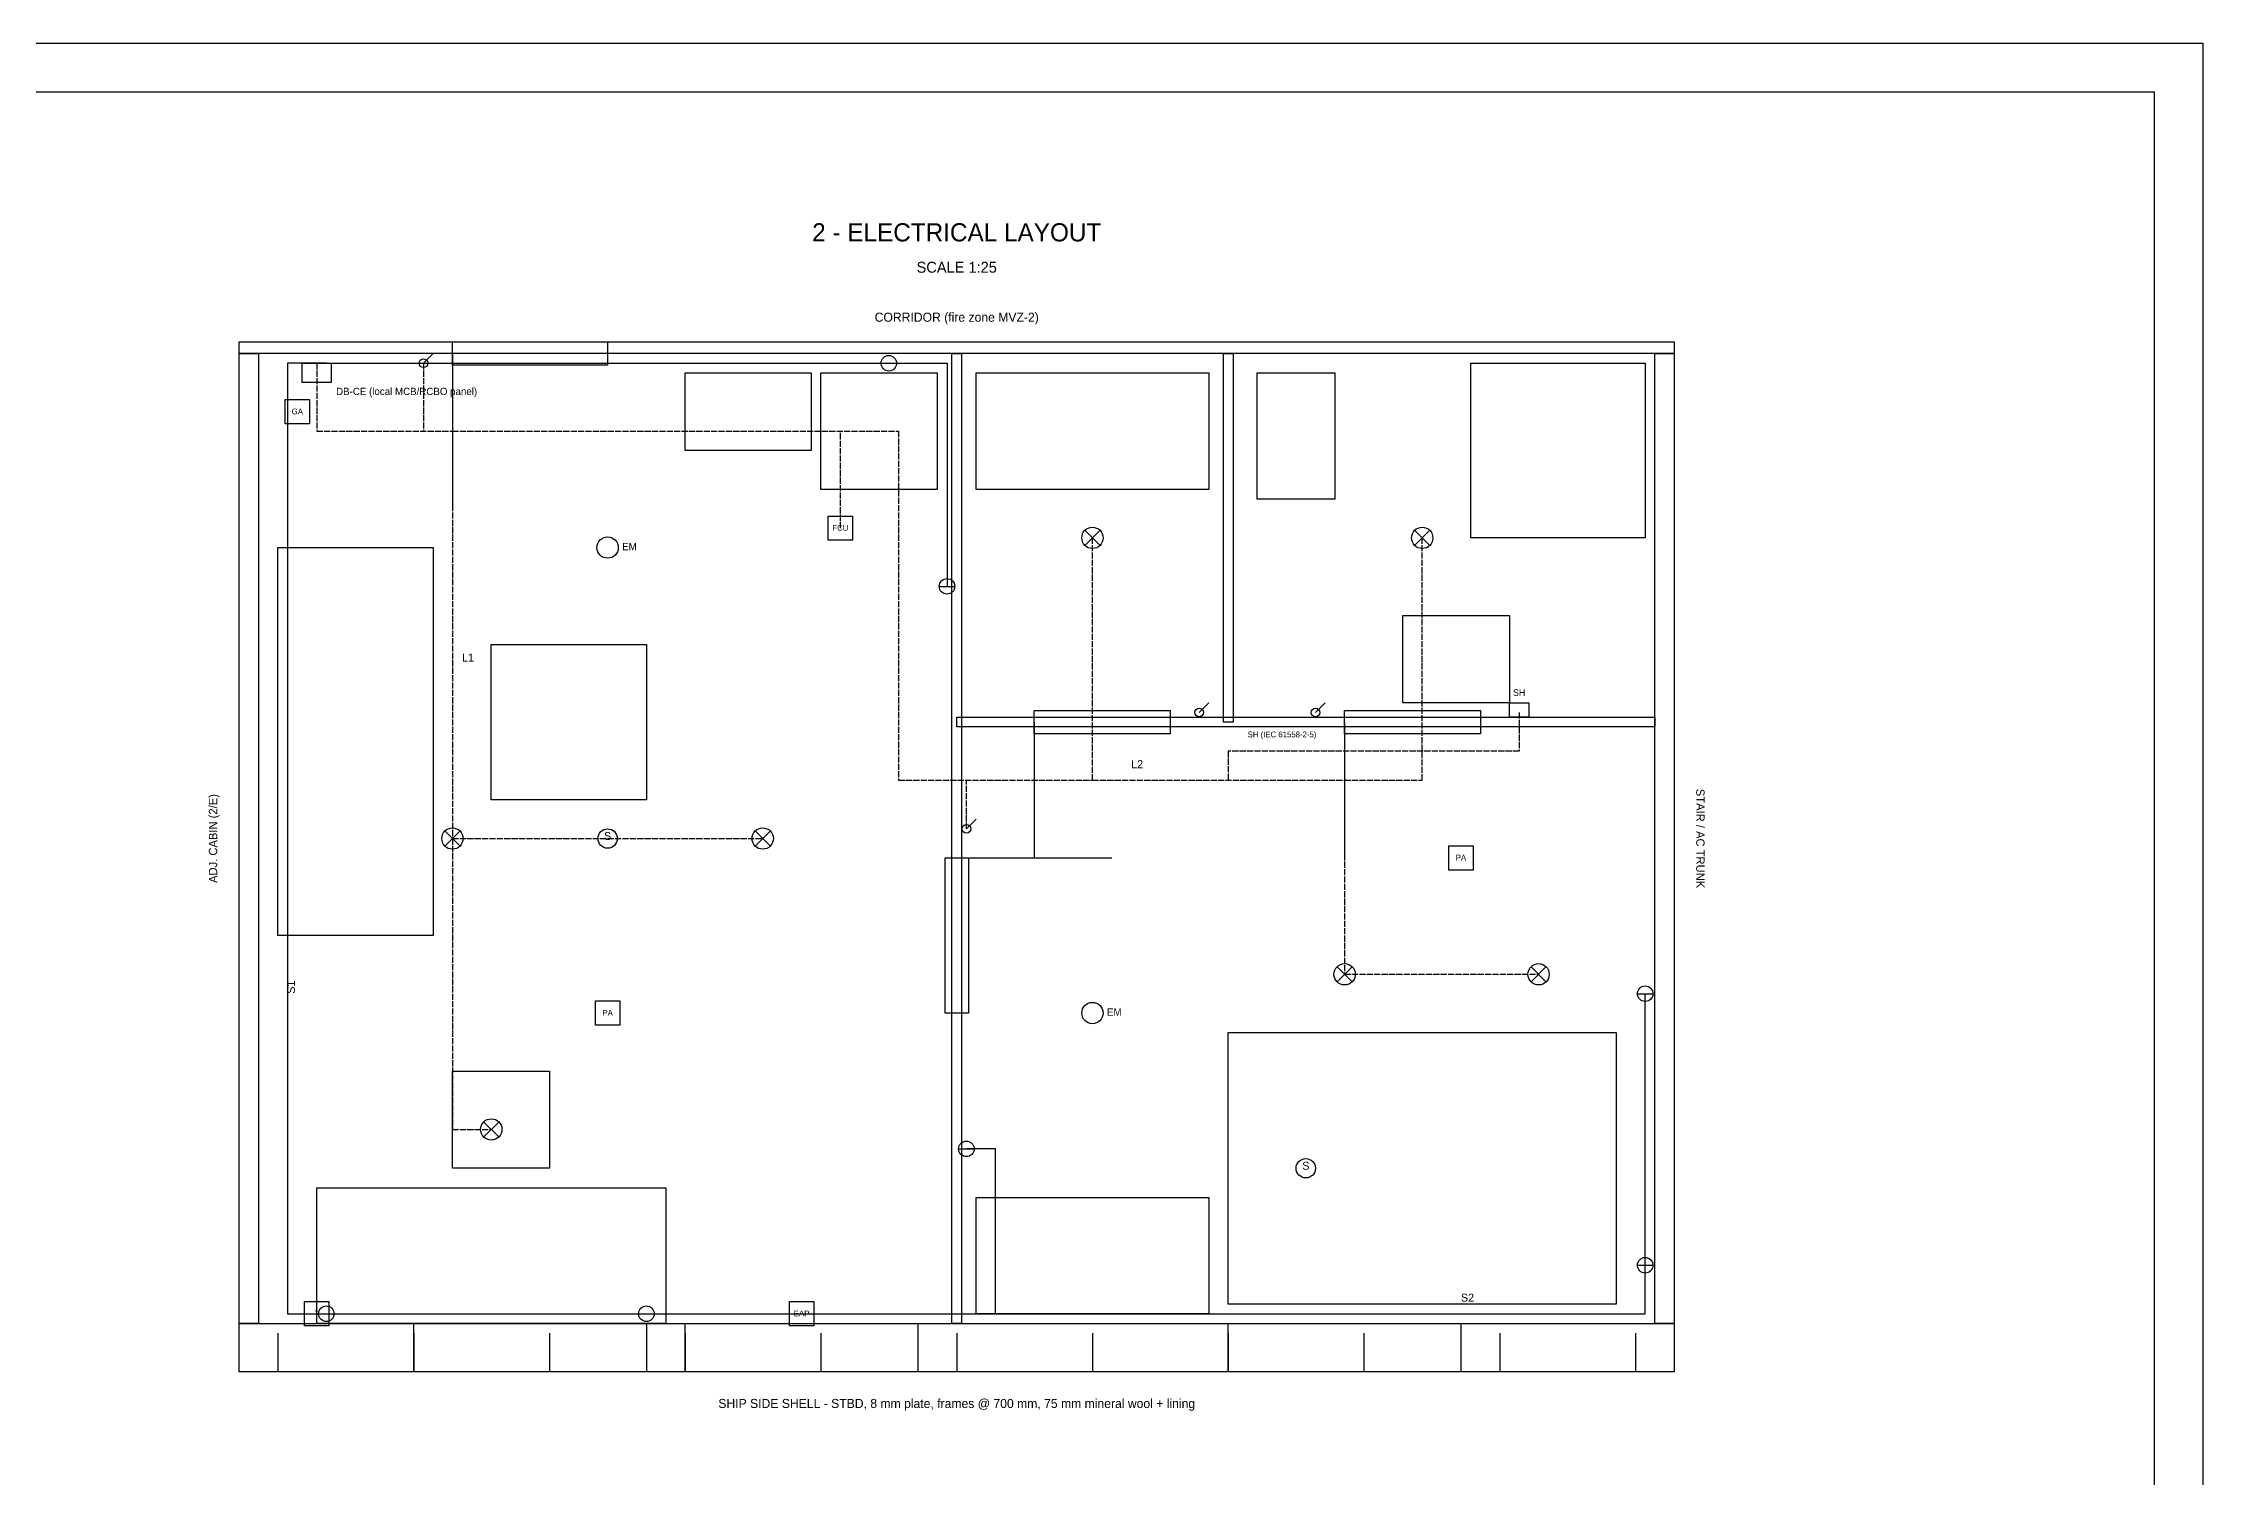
# Model space of a CAD drawing. Header units: millimetres. Extents: x 0 to 841, y 0 to 594.
# Drawn here: x 395.6 to 841, y 298.2 to 594 of the extents above; entities that cross this region are included whole.
import ezdxf
from ezdxf.enums import TextEntityAlignment as Align

# ---------------------------------------------------------------- set-up
doc = ezdxf.new("R2010")
doc.units = ezdxf.units.MM
doc.linetypes.add('DASHED', pattern=[1.524, 1.27, -0.254])
for name, color, linetype in [('ELEC', 1, 'Continuous'), ('EM', 6, 'Continuous'), ('FUR', 8, 'Continuous'), ('OUT', 7, 'Continuous'), ('STR', 7, 'Continuous'), ('TXT', 7, 'Continuous')]:
    doc.layers.add(name, color=color, linetype=linetype)

msp = doc.modelspace()

# ---------------------------------------------------------------- linework, layer by layer
at = {"layer": 'ELEC'}
for p, q in [((454, 528), (446, 528)), ((446, 528), (446, 332)), ((452, 528), (570, 528)), ((474, 528), (476, 530)), ((568.4, 528), (571.6, 528)), ((570, 528), (582, 528)), ((582, 528), (582, 482)), ((610.4, 493.6), (613.6, 490.4)), ((610.4, 490.4), (613.6, 493.6)), ((678.4, 493.6), (681.6, 490.4)), ((678.4, 490.4), (681.6, 493.6)), ((580.4, 482), (583.6, 482)), ((634, 456), (636, 458)), ((658, 456), (660, 458)), ((586, 432), (588, 434)), ((478.4, 431.6), (481.6, 428.4)), ((478.4, 428.4), (481.6, 431.6)), ((542.4, 431.6), (545.6, 428.4)), ((542.4, 428.4), (545.6, 431.6)), ((662.4, 403.6), (665.6, 400.4)), ((662.4, 400.4), (665.6, 403.6)), ((702.4, 403.6), (705.6, 400.4)), ((702.4, 400.4), (705.6, 403.6)), ((724.4, 398), (727.6, 398)), ((726, 332), (726, 398)), ((486.4, 371.6), (489.6, 368.4)), ((486.4, 368.4), (489.6, 371.6)), ((584.4, 366), (587.6, 366)), ((592, 366), (586, 366)), ((592, 332), (592, 366)), ((724.4, 342), (727.6, 342)), ((446, 332), (576, 332)), ((452.4, 332), (455.6, 332)), ((518.4, 332), (521.6, 332)), ((576, 332), (592, 332)), ((592, 332), (726, 332))]:
    msp.add_line(p, q, dxfattribs=at)
at = {"layer": 'ELEC', "linetype": 'DASHED'}
for p, q in [((452, 528), (452, 514)), ((474, 528), (474, 514)), ((452, 514), (480, 514)), ((480, 514), (480, 430)), ((480, 514), (572, 514)), ((560, 494), (560, 514)), ((572, 514), (572, 442)), ((612, 442), (612, 492)), ((680, 442), (680, 492)), ((700, 456), (700, 448)), ((700, 448), (640, 448)), ((640, 448), (640, 442)), ((572, 442), (612, 442)), ((586, 432), (586, 442)), ((612, 442), (664, 442)), ((664, 442), (664, 402)), ((664, 442), (680, 442)), ((480, 430), (544, 430)), ((480, 430), (480, 370)), ((664, 402), (704, 402)), ((480, 370), (488, 370))]:
    msp.add_line(p, q, dxfattribs=at)
at = {"layer": 'ELEC'}
for points in [[(449, 528), (455, 528), (455, 524), (449, 524)], [(445.5, 520.5), (450.5, 520.5), (450.5, 515.5), (445.5, 515.5)], [(557.5, 496.5), (562.5, 496.5), (562.5, 491.5), (557.5, 491.5)], [(698, 458), (702, 458), (702, 455), (698, 455)], [(685.5, 428.5), (690.5, 428.5), (690.5, 423.5), (685.5, 423.5)], [(509.5, 396.5), (514.5, 396.5), (514.5, 391.5), (509.5, 391.5)], [(449.5, 334.5), (454.5, 334.5), (454.5, 329.5), (449.5, 329.5)], [(549.5, 334.5), (554.5, 334.5), (554.5, 329.5), (549.5, 329.5)]]:
    msp.add_lwpolyline(points, close=True, dxfattribs=at)
for centre, radius in [((474, 528), 0.9), ((570, 528), 1.6), ((612, 492), 2.2), ((680, 492), 2.2), ((582, 482), 1.6), ((634, 456), 0.9), ((658, 456), 0.9), ((480, 430), 2.2), ((544, 430), 2.2), ((586, 432), 0.9), ((512, 430), 2), ((664, 402), 2.2), ((704, 402), 2.2), ((726, 398), 1.6), ((488, 370), 2.2), ((586, 366), 1.6), ((656, 362), 2), ((726, 342), 1.6), ((454, 332), 1.6), ((520, 332), 1.6)]:
    msp.add_circle(centre, radius, dxfattribs=at)
at = {"layer": 'EM'}
for centre in [(512, 490), (612, 394)]:
    msp.add_circle(centre, 2.2, dxfattribs=at)
at = {"layer": 'FUR'}
for p, q in [((480, 530), (480, 498)), ((600, 454), (600, 426)), ((664, 454), (664, 426)), ((584, 426), (616, 426))]:
    msp.add_line(p, q, dxfattribs=at)
for points in [[(528, 526), (554, 526), (554, 510), (528, 510)], [(556, 526), (580, 526), (580, 502), (556, 502)], [(588, 526), (636, 526), (636, 502), (588, 502)], [(646, 526), (662, 526), (662, 500), (646, 500)], [(690, 528), (726, 528), (726, 492), (690, 492)], [(444, 490), (476, 490), (476, 410), (444, 410)], [(676, 476), (698, 476), (698, 458), (676, 458)], [(488, 470), (520, 470), (520, 438), (488, 438)], [(640, 390), (720, 390), (720, 334), (640, 334)], [(480, 382), (500, 382), (500, 362), (480, 362)], [(452, 358), (524, 358), (524, 330), (452, 330)], [(588, 356), (636, 356), (636, 332), (588, 332)]]:
    msp.add_lwpolyline(points, close=True, dxfattribs=at)
at = {"layer": 'OUT'}
for points in [[(0, 594), (841, 594), (841, 0), (0, 0)], [(10, 584), (831, 584), (831, 10), (10, 10)]]:
    msp.add_lwpolyline(points, close=True, dxfattribs=at)
at = {"layer": 'STR'}
for p, q in [((444, 328), (444, 320)), ((472, 328), (472, 320)), ((500, 328), (500, 320)), ((528, 328), (528, 320)), ((556, 328), (556, 320)), ((584, 328), (584, 320)), ((612, 328), (612, 320)), ((640, 328), (640, 320)), ((668, 328), (668, 320)), ((696, 328), (696, 320)), ((724, 328), (724, 320))]:
    msp.add_line(p, q, dxfattribs=at)
for points in [[(436, 532.4), (732, 532.4), (732, 530), (436, 530)], [(480, 532.4), (512, 532.4), (512, 527.6), (480, 527.6)], [(436, 530), (440, 530), (440, 330), (436, 330)], [(583, 530), (585, 530), (585, 330), (583, 330)], [(639, 530), (641, 530), (641, 454), (639, 454)], [(728, 530), (732, 530), (732, 330), (728, 330)], [(584, 455), (728, 455), (728, 453), (584, 453)], [(600, 456.4), (628, 456.4), (628, 451.6), (600, 451.6)], [(664, 456.4), (692, 456.4), (692, 451.6), (664, 451.6)], [(581.6, 426), (586.4, 426), (586.4, 394), (581.6, 394)], [(436, 330), (732, 330), (732, 320), (436, 320)], [(472, 330), (520, 330), (520, 320), (472, 320)], [(528, 330), (576, 330), (576, 320), (528, 320)], [(640, 330), (688, 330), (688, 320), (640, 320)]]:
    msp.add_lwpolyline(points, close=True, dxfattribs=at)

# ---------------------------------------------------------------- texts
at = {"layer": 'ELEC'}
for s, height, p in [('DB-CE (local MCB/RCBO panel)', 1.5, (456, 521)), ('L1', 1.65, (482, 466)), ('SH (IEC 61558-2-5)', 1.2, (644, 450.5)), ('L2', 1.65, (620, 444)), ('S2', 1.65, (688, 334))]:
    msp.add_text(s, height=height, dxfattribs=at).set_placement(p, align=Align.BOTTOM_LEFT)
for s, height, p in [('GA', 1.2, (448, 517.1)), ('FCU', 1.2, (560, 493.1)), ('SH', 1.35, (700, 459)), ('S', 1.65, (512, 429.2)), ('PA', 1.2, (688, 425.1)), ('PA', 1.2, (512, 393.1)), ('S', 1.65, (656, 361.2)), ('T', 1.2, (452, 331.1)), ('EAP', 1.2, (552, 331.1))]:
    msp.add_text(s, height=height, dxfattribs=at).set_placement(p, align=Align.BOTTOM_CENTER)
msp.add_text('S1', height=1.65, rotation=90, dxfattribs=at).set_placement((448, 398), align=Align.BOTTOM_LEFT)
at = {"layer": 'EM'}
for p in [(515, 489), (615, 393)]:
    msp.add_text('EM', height=1.5, dxfattribs=at).set_placement(p, align=Align.BOTTOM_LEFT)
at = {"layer": 'TXT'}
for s, height, p in [('2 - ELECTRICAL LAYOUT', 3.75, (584, 552)), ('SCALE 1:25', 2.25, (584, 546)), ('CORRIDOR (fire zone MVZ-2)', 1.875, (584, 536)), ('SHIP SIDE SHELL - STBD, 8 mm plate, frames @ 700 mm, 75 mm mineral wool + lining', 1.875, (584, 312))]:
    msp.add_text(s, height=height, dxfattribs=at).set_placement(p, align=Align.BOTTOM_CENTER)
for s, rotation, p in [('ADJ. CABIN (2/E)', 90, (432, 430)), ('STAIR / AC TRUNK', -90, (736, 430))]:
    msp.add_text(s, height=1.725, rotation=rotation, dxfattribs=at).set_placement(p, align=Align.BOTTOM_CENTER)

doc.saveas('drawing.dxf')
